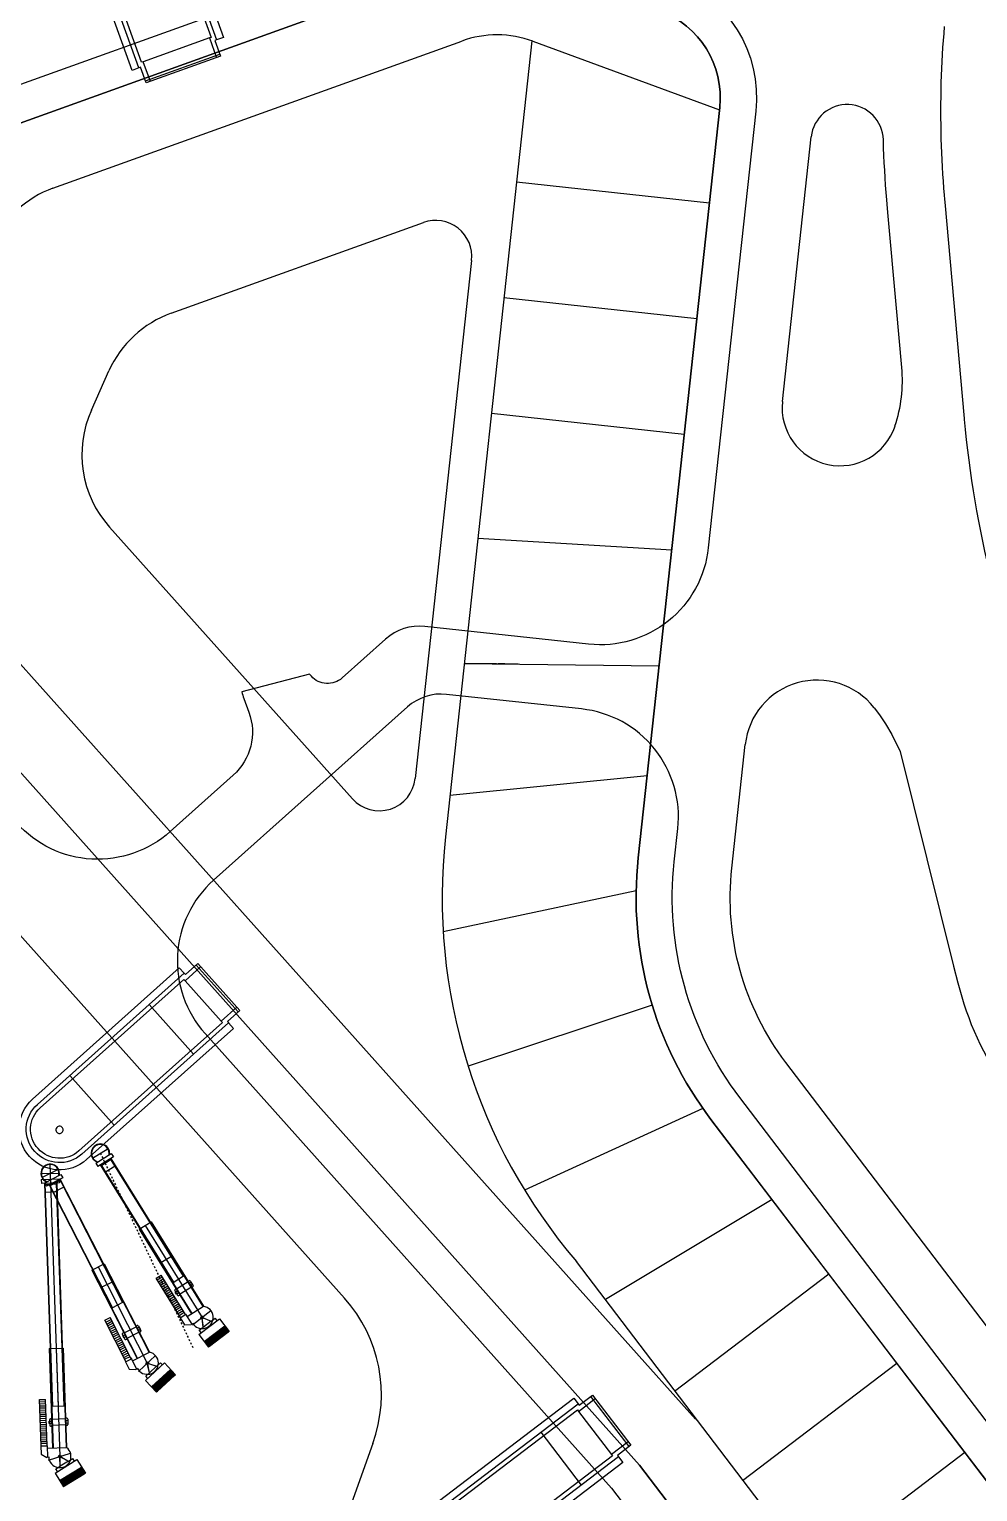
# Model space of a CAD drawing. Header units: millimetres. Extents: x 152904052 to 153933663, y 538271515 to 539240469.
# Drawn here: x 153544344 to 153545654, y 539109747 to 539111768 of the extents above; entities that cross this region are included whole.
import ezdxf

# ---------------------------------------------------------------- set-up
doc = ezdxf.new("R2010")
doc.units = ezdxf.units.MM
doc.linetypes.add('HIDDEN', pattern=[5.08, 2.54, -2.54])
doc.layers.add('BORD', color=7, linetype='Continuous')

msp = doc.modelspace()

# ---------------------------------------------------------------- linework, layer by layer
at = {"layer": 'BORD', "color": 133}
for points in [[(153544486.3, 539111710.8), (153544394.1, 539111966.7, -1), (153544520.2, 539112012.1), (153544612.3, 539111756.2)], [(153544505.8, 539111693.4), (153544498, 539111715), (153544495.7, 539111714.2), (153544403.5, 539111970.1, -1), (153544510.8, 539112008.7), (153544602.9, 539111752.8), (153544600.6, 539111752), (153544608.4, 539111730.3)], [(153544511.5, 539111695.4), (153544501.6, 539111722.7), (153544499.3, 539111721.9), (153544409.2, 539111972.2, -1), (153544505.1, 539112006.7), (153544595.3, 539111756.4), (153544592.9, 539111755.6), (153544602.7, 539111728.3)], [(153547615, 539106636.3), (153547435.3, 539106832.6), (153545187.2, 539109783.7), (153544120.9, 539110976.3, -0.296213), (153544080.2, 539111239), (153544203.2, 539111512.6, -0.203452), (153544343.1, 539111642.2), (153544907.6, 539111845.4, -0.176327), (153545074.5, 539111844.8), (153545215.3, 539111793, -0.344328), (153545298, 539111659.6), (153545185.4, 539110622.6, 0.192117), (153545285.9, 539110261.4), (153547728.1, 539107055.6), (153547868.6, 539106941.8), (153547615, 539106636.3)], [(153544626.1, 539110387.2), (153544423.3, 539110205.9, -1), (153544348.7, 539110289.4), (153544551.4, 539110470.7)], [(153544634.9, 539110411.9), (153544617.8, 539110396.6), (153544619.4, 539110394.7), (153544416.7, 539110213.4, -1), (153544355.3, 539110282), (153544558.1, 539110463.3), (153544559.8, 539110461.4), (153544576.9, 539110476.7)], [(153544630.9, 539110416.4), (153544609.3, 539110397), (153544611, 539110395.2), (153544412.7, 539110217.9, -1), (153544359.3, 539110277.5), (153544557.6, 539110454.8), (153544559.3, 539110452.9), (153544580.9, 539110472.3)], [(153545164.3, 539109787.3), (153544948, 539109622.5, -1), (153544880.1, 539109711.6), (153545096.5, 539109876.4)], [(153545175, 539109811.2), (153545156.8, 539109797.2), (153545158.3, 539109795.3), (153544941.9, 539109630.4, -1), (153544886.1, 539109703.6), (153545102.5, 539109868.4), (153545104, 539109866.5), (153545122.3, 539109880.4)], [(153545171.4, 539109816), (153545148.3, 539109798.4), (153545149.9, 539109796.4), (153544938.3, 539109635.2, -1), (153544889.8, 539109698.8), (153545101.4, 539109860), (153545102.9, 539109858), (153545126, 539109875.6)]]:
    msp.add_lwpolyline(points, format="xyb", dxfattribs=at)
at = {"layer": 'BORD', "color": 133, "ltscale": 10}
for points in [[(153545372.3, 539111895.1), (153545126.3, 539111985.6, 0.176327), (153544856.8, 539111986.5), (153544292.3, 539111783.3, 0.203452), (153544066.3, 539111574.1), (153543943.4, 539111300.5, 0.296213), (153544009, 539110876.3), (153544779.7, 539110014.4)], [(153544637.6, 539110852.1, 0.011988), (153544640.6, 539110843), (153544647.6, 539110823.9, -0.3071), (153544625.8, 539110736.8), (153544538.7, 539110659, -0.414214), (153544326.9, 539110670.8), (153544083.6, 539110943, -0.296213), (153544034.6, 539111259.5), (153544157.6, 539111533.1, -0.203452), (153544326.1, 539111689.2), (153544890.7, 539111892.5, -0.176327), (153545091.8, 539111891.8), (153545232.5, 539111840, -0.344328), (153545347.7, 539111654.2), (153545282.2, 539111050.9, -0.414214), (153545116.9, 539110918), (153544890.6, 539110942.5, 0.212557), (153544836.4, 539110925.1), (153544776.2, 539110871.3, -0.414214), (153544733.8, 539110873.6), (153544731.1, 539110876.6)], [(153545674, 539111005, -0.039006), (153545636.3, 539111228.5), (153545636.1, 539111230), (153545609.3, 539111528.8), (153545609, 539111532.8), (153545608.5, 539111538.5), (153545607.7, 539111548.2), (153545607, 539111557.9), (153545606.3, 539111567.6), (153545605.7, 539111577.3), (153545605.2, 539111587), (153545604.8, 539111596.7), (153545604.4, 539111606.4), (153545604.1, 539111616.1), (153545603.8, 539111625.8), (153545603.7, 539111635.6), (153545603.6, 539111645.3), (153545603.5, 539111655), (153545603.6, 539111664.7), (153545603.7, 539111674.4), (153545603.9, 539111684.1), (153545604.1, 539111693.8), (153545604.4, 539111703.5), (153545604.8, 539111713.2), (153545605.3, 539111723), (153545605.8, 539111732.7), (153545606.4, 539111742.3), (153545607.1, 539111752), (153545607.8, 539111761.7), (153545608.6, 539111771.4)], [(153545540.1, 539111219.3, 0.102909), (153545549.5, 539111300.2), (153545542.2, 539111382.2), (153545530.3, 539111514.2), (153545529.3, 539111525.7), (153545528.8, 539111531.7), (153545527.9, 539111542), (153545527.2, 539111552.3), (153545526.5, 539111562.5), (153545525.9, 539111572.8), (153545525.3, 539111583.1), (153545524.8, 539111593.3), (153545524.4, 539111603.6), (153545524.1, 539111613.9), (153545524.1, 539111614.8)], [(153546563.3, 539108667.1), (153545325.7, 539110291.7, -0.192117), (153545235.1, 539110617.2), (153545240.1, 539110663.2, 0.414214), (153545107.2, 539110828.5), (153544920.7, 539110848.7, 0.212557), (153544866.5, 539110831.3), (153544598.7, 539110591.9, 0.414214), (153544586.9, 539110380.1), (153545148.6, 539109751.8), (153547395.5, 539106802.3)], [(153546607.7, 539108806.8), (153546425.9, 539108979.5), (153545389.3, 539110340.1, -0.192117), (153545314.6, 539110608.6), (153545333.2, 539110779.2)], [(153545621.1, 539110473), (153545626.9, 539110450.2, 0.090883), (153545693.2, 539110304.3)], [(153544818.9, 539109813.6), (153544678.3, 539109421, -0.14502), (153544611.2, 539109329.4), (153544451.9, 539109208.1, -0.38917), (153544182.7, 539109232.8)]]:
    msp.add_lwpolyline(points, format="xyb", dxfattribs=at)
at = {"layer": 'BORD', "color": 133}
msp.add_lwpolyline([(153546801.5, 539108276.5), (153545285.9, 539110261.4, -0.192117), (153545185.4, 539110622.6), (153545298, 539111659.6, 0.344328), (153545215.3, 539111793), (153545074.5, 539111844.8, 0.176327), (153544907.6, 539111845.4), (153544343.1, 539111642.2, 0.203452), (153544203.2, 539111512.6), (153544080.2, 539111239, 0.296213), (153544120.9, 539110976.3), (153545187.2, 539109783.7), (153547435.3, 539106832.6, 0.040914), (153547615, 539106636.3), (153547868.6, 539106941.8, 0.263044), (153548554.1, 539106843.1), (153548990.6, 539107013.1), (153548382.2, 539108394.6, -0.030306), (153547391.3, 539108056, -0.282544)], format="xyb", close=True, dxfattribs=at)
for points in [[(153544592.9, 539111755.6), (153544501.6, 539111722.7)], [(153544612.3, 539111756.2), (153544602.9, 539111752.8)], [(153544495.7, 539111714.2), (153544486.3, 539111710.8)], [(153544504.8, 539111696.2), (153544607.4, 539111733.2)], [(153544608.4, 539111730.3), (153544505.8, 539111693.4)], [(153545283.7, 539111527.3), (153545017.2, 539111556.2)], [(153545266.3, 539111367.5), (153544999.9, 539111396.4)], [(153545248.9, 539111207.7), (153544982.5, 539111236.6)], [(153544551.4, 539110470.7), (153544558.1, 539110463.3)], [(153544632.7, 539110409.9), (153544574.7, 539110474.7)], [(153544576.9, 539110476.7), (153544634.9, 539110411.9)], [(153544559.3, 539110452.9), (153544609.3, 539110397)], [(153544619.4, 539110394.7), (153544626.1, 539110387.2)], [(153545096.5, 539109876.4), (153545102.5, 539109868.4)], [(153545172.7, 539109809.4), (153545119.9, 539109878.6)], [(153545122.3, 539109880.4), (153545175, 539109811.2)], [(153545102.9, 539109858), (153545148.3, 539109798.4)], [(153545158.3, 539109795.3), (153545164.3, 539109787.3)]]:
    msp.add_lwpolyline(points, dxfattribs=at)
at = {"layer": 'BORD', "color": 133, "flags": 128}
for points in [[(153545040, 539111751, 0.176327), (153544941.5, 539111751.3)], [(153544376.9, 539111548.1, 0.203452), (153544294.4, 539111471.6)], [(153544955.2, 539111448.1, 0.554309), (153544888.6, 539111500.6)], [(153544540.3, 539111375.2, 0.203452), (153544454.2, 539111295.5)], [(153544429.9, 539111241.3, 0.296213), (153544454.9, 539111079.8)], [(153544790.5, 539110704.5, 0.649408), (153544877.4, 539110732.4)], [(153544919, 539110651.6, 0.206767), (153545100.1, 539110065)], [(153544455, 539110212.9, 2.1317), (153544438.3, 539110202.6)], [(153544454.3, 539110212.5, 2.241766), (153544438.9, 539110202.9)], [(153544385.5, 539110184.1, 2.1317), (153544368, 539110175.2)], [(153544384.8, 539110183.8, 2.241766), (153544368.6, 539110175.6)], [(153544564.1, 539110038, 0.183363), (153544563.6, 539110037.3)], [(153544566.5, 539110038.1, 0.413828), (153544564.8, 539110038.5)], [(153544545.5, 539110026.5, 0.413828), (153544545.1, 539110024.9)], [(153544547, 539110027.1, 0.183363), (153544546.2, 539110027)], [(153544549.1, 539110018.4, 0.413828), (153544550.8, 539110018)], [(153544551.5, 539110018.5, 0.183363), (153544552, 539110019.1)], [(153544568.5, 539110029.3, 0.181422), (153544569.3, 539110029.5)], [(153544570.1, 539110030, 0.413828), (153544570.4, 539110031.6)], [(153544569.7, 539109979.7, 1.585232), (153544584.7, 539110003.2)], [(153544492.6, 539109976.1, 0.183363), (153544492.1, 539109975.5)], [(153544495, 539109976, 0.413828), (153544493.4, 539109976.5)], [(153544473.2, 539109966.2, 0.413828), (153544472.6, 539109964.6)], [(153544474.8, 539109966.7, 0.183363), (153544473.9, 539109966.6)], [(153544476.1, 539109957.8, 0.413828), (153544477.7, 539109957.3)], [(153544478.5, 539109957.7, 0.183363), (153544479, 539109958.3)], [(153544496.3, 539109967.1, 0.181422), (153544497.2, 539109967.2)], [(153544497.9, 539109967.6, 0.413828), (153544498.4, 539109969.2)], [(153544493.4, 539109917.6, 1.585232), (153544510.3, 539109939.7)], [(153544373.3, 539109847.8, 0.413828), (153544372.1, 539109846.5)], [(153544372.4, 539109839, 0.413828), (153544373.6, 539109837.8)], [(153544374.9, 539109847.5, 0.183363), (153544374.1, 539109847.8)], [(153544374.5, 539109837.8, 0.183363), (153544375.3, 539109838.2)], [(153544395.1, 539109848.5, 0.183363), (153544394.3, 539109848.2)], [(153544394.7, 539109838.8, 0.181422), (153544395.5, 539109838.5)], [(153544397.2, 539109847.4, 0.413828), (153544396, 539109848.6)], [(153544396.3, 539109838.6, 0.413828), (153544397.5, 539109839.8)], [(153544371, 539109795.2, 1.585232), (153544395.7, 539109808)]]:
    msp.add_lwpolyline(points, format="xyb", dxfattribs=at)
for points in [[(153544376.9, 539111548.1), (153544941.5, 539111751.3)], [(153545038.5, 539111751.5), (153544919, 539110651.6)], [(153545040, 539111751), (153545297.7, 539111656.2)], [(153544540.3, 539111375.2), (153544888.6, 539111500.6)], [(153544955.2, 539111448.1), (153544877.4, 539110732.4)], [(153544429.9, 539111241.3), (153544454.2, 539111295.5)], [(153544790.5, 539110704.5), (153544454.9, 539111079.8)], [(153545231.6, 539111047.9), (153544963.8, 539111064)], [(153545264.4, 539109847.4), (153544195.4, 539111043)], [(153544945, 539110891.3), (153545214.2, 539110888.1)], [(153544989.7, 539110890.8), (153544945, 539110891.3)], [(153544989.7, 539110890.8), (153544992.1, 539110890.8)], [(153545000.7, 539110890.7), (153544992.1, 539110890.8)], [(153545000.7, 539110890.7), (153545001, 539110890.7)], [(153545010.8, 539110890.5), (153545001, 539110890.7)], [(153545019.7, 539110890.4), (153545011.1, 539110890.5)], [(153545197.7, 539110735.9), (153544925.2, 539110709.1)], [(153545182.5, 539110577), (153544915.9, 539110520.5)], [(153544509.7, 539110420), (153544571, 539110351.4)], [(153545204.7, 539110419.4), (153544950.3, 539110335.2)], [(153544400.1, 539110322), (153544461.4, 539110253.4)], [(153545274.6, 539110276.7), (153545028.3, 539110163.8)], [(153544431.5, 539110207.9), (153544453.2, 539110221.4)], [(153544372.6, 539110199.6), (153544384, 539109865)], [(153544435.9, 539110201.1), (153544457.3, 539110214.4)], [(153544435.9, 539110201.1), (153544438.8, 539110196.4)], [(153544460.3, 539110209.6), (153544438.8, 539110196.4)], [(153544442.3, 539110198.5), (153544542.8, 539110036.3)], [(153544443, 539110197.4), (153544457.5, 539110206.4)], [(153544443, 539110198.9), (153544543.4, 539110036.7)], [(153544456.1, 539110207.1), (153544556.6, 539110044.8)], [(153544456.8, 539110207.5), (153544557.2, 539110045.2)], [(153544457.3, 539110214.4), (153544460.3, 539110209.6)], [(153544360.3, 539110186.5), (153544385.8, 539110187.3)], [(153544360.7, 539110178.3), (153544385.9, 539110179.2)], [(153544360.7, 539110178.3), (153544360.9, 539110172.8)], [(153544361.7, 539110181.1), (153544384.4, 539110192.7)], [(153544365.5, 539110174), (153544387.9, 539110185.4)], [(153544390.5, 539110180.5), (153544368, 539110169)], [(153544385.9, 539110179.2), (153544386.1, 539110173.6)], [(153544386.2, 539110178.3), (153544473, 539110008.3)], [(153544386.8, 539110178.6), (153544473.7, 539110008.7)], [(153544387.9, 539110185.4), (153544390.5, 539110180.5)], [(153544448.5, 539110188.5), (153544463, 539110197.4)], [(153544386.1, 539110173.6), (153544360.9, 539110172.8)], [(153544365, 539110172.9), (153544375.6, 539109864.7)], [(153544365, 539110171.6), (153544382, 539110172.2)], [(153544365.4, 539110161.1), (153544382.4, 539110161.7)], [(153544365.5, 539110174), (153544368, 539110169)], [(153544365.7, 539110172.9), (153544376.3, 539109864.7)], [(153544371.7, 539110170.9), (153544458.5, 539110001)], [(153544372.3, 539110169.7), (153544387.4, 539110177.5)], [(153544372.3, 539110171.2), (153544459.2, 539110001.3)], [(153544377, 539110160.4), (153544392.2, 539110168.1)], [(153544381.2, 539110173.5), (153544391.8, 539109865.2)], [(153544382, 539110173.5), (153544392.5, 539109865.3)], [(153545370.4, 539110150.7), (153545140.1, 539110012.5)], [(153544495.8, 539110109.8), (153544512.3, 539110120.1)], [(153544511.7, 539110119.7), (153544584.1, 539110002.8)], [(153544512.3, 539110120.1), (153544584.7, 539110003.2)], [(153544495.8, 539110109.8), (153544568.2, 539109992.9)], [(153544496.5, 539110110.2), (153544568.8, 539109993.3)], [(153544430.5, 539110053.3), (153544447.8, 539110062.1)], [(153544447.1, 539110061.8), (153544509.7, 539109939.3)], [(153544447.8, 539110062.1), (153544510.3, 539109939.7)], [(153544525.9, 539110063.5), (153544540.4, 539110072.5)], [(153546456.6, 539108282.4), (153545100.1, 539110065)], [(153544430.5, 539110053.3), (153544493, 539109930.9)], [(153544431.2, 539110053.6), (153544493.7, 539109931.2)], [(153544443.9, 539110029.5), (153544459.1, 539110037.2)], [(153544519.4, 539110042.1), (153544526.4, 539110046.4)], [(153544553.1, 539109987.7), (153544519.4, 539110042.1)], [(153544520.9, 539110039.7), (153544527.9, 539110044)], [(153544522.5, 539110037.2), (153544529.4, 539110041.5)], [(153544524, 539110034.8), (153544530.9, 539110039.1)], [(153544560.1, 539109992), (153544526.4, 539110046.4)], [(153544542.8, 539110036.3), (153544557.2, 539110045.3)], [(153544563.8, 539110036.9), (153544547.3, 539110026.7)], [(153544564.8, 539110038.5), (153544564.1, 539110038)], [(153544566.5, 539110038.1), (153544570.4, 539110031.6)], [(153545448.7, 539110047.7), (153545235.5, 539109885.3)], [(153544525.5, 539110032.3), (153544532.5, 539110036.6)], [(153544527, 539110029.9), (153544534, 539110034.2)], [(153544528.5, 539110027.4), (153544535.5, 539110031.7)], [(153544530, 539110025), (153544537, 539110029.3)], [(153544531.5, 539110022.5), (153544538.5, 539110026.9)], [(153544533.1, 539110020.1), (153544540, 539110024.4)], [(153544534.6, 539110017.6), (153544541.5, 539110022)], [(153544536.1, 539110015.2), (153544543.1, 539110019.5)], [(153544537.6, 539110012.8), (153544544.6, 539110017.1)], [(153544545.1, 539110024.9), (153544549.1, 539110018.4)], [(153544545.5, 539110026.5), (153544546.2, 539110027)], [(153544545.9, 539110022.7), (153544548.6, 539110024.4)], [(153544547.5, 539110020), (153544545.9, 539110022.7)], [(153544550.3, 539110021.7), (153544547.5, 539110020)], [(153544548.6, 539110024.4), (153544550.3, 539110021.7)], [(153544550.8, 539110018), (153544551.5, 539110018.5)], [(153544568.2, 539110029.8), (153544551.7, 539110019.6)], [(153544568, 539110036.5), (153544565.3, 539110034.8)], [(153544565.3, 539110034.8), (153544567, 539110032)], [(153544567, 539110032), (153544569.7, 539110033.7)], [(153544569.7, 539110033.7), (153544568, 539110036.5)], [(153544570.1, 539110030), (153544569.3, 539110029.5)], [(153544458.5, 539110001), (153544473.6, 539110008.7)], [(153544539.1, 539110010.3), (153544546.1, 539110014.6)], [(153544540.6, 539110007.9), (153544547.6, 539110012.2)], [(153544542.1, 539110005.4), (153544549.1, 539110009.7)], [(153544543.7, 539110003), (153544550.6, 539110007.3)], [(153544545.2, 539110000.5), (153544552.1, 539110004.8)], [(153544546.7, 539109998.1), (153544553.7, 539110002.4)], [(153544548.2, 539109995.6), (153544555.2, 539109999.9)], [(153544549.7, 539109993.2), (153544556.7, 539109997.5)], [(153544562.4, 539109989.3), (153544584.7, 539110003.2)], [(153544569.8, 539109977.6), (153544594.9, 539109997.4)], [(153544448.5, 539109983.9), (153544455.8, 539109987.6)], [(153544477.6, 539109926.9), (153544448.5, 539109983.9)], [(153544449.8, 539109981.3), (153544457.1, 539109985)], [(153544451.1, 539109978.7), (153544458.4, 539109982.5)], [(153544452.4, 539109976.2), (153544459.7, 539109979.9)], [(153544453.7, 539109973.6), (153544461, 539109977.3)], [(153544484.9, 539109930.6), (153544455.8, 539109987.6)], [(153544493.4, 539109976.5), (153544492.6, 539109976.1)], [(153544551.2, 539109990.7), (153544558.2, 539109995.1)], [(153544552.6, 539109987.3), (153544560.5, 539109992.3)], [(153544552.6, 539109987.3), (153544558.6, 539109977.7)], [(153544558.6, 539109977.7), (153544567.9, 539109977.9)], [(153544569, 539109978.6), (153544560.5, 539109992.3)], [(153544569, 539109978.6), (153544567.9, 539109977.9)], [(153544578.4, 539109964.3), (153544606.7, 539109986)], [(153544581, 539109987.6), (153544581.7, 539109989.3)], [(153544582.1, 539109986.1), (153544581, 539109987.6)], [(153544584.1, 539109988.8), (153544581.5, 539109986.9)], [(153544581.7, 539109989.3), (153544583.5, 539109989.6)], [(153544583.9, 539109986.4), (153544581.7, 539109989.3)], [(153544582.9, 539109986.2), (153544582.1, 539109986.1)], [(153544584.4, 539109974.3), (153544582.9, 539109986.2)], [(153544583.1, 539109986.3), (153544583.9, 539109986.4)], [(153544584.7, 539109974.5), (153544583.1, 539109986.3)], [(153544583.5, 539109989.6), (153544584.6, 539109988.1)], [(153544583.9, 539109986.4), (153544584.2, 539109987.1)], [(153544584.2, 539109987.1), (153544595.2, 539109982.6)], [(153544584.6, 539109988.1), (153544584.3, 539109987.4)], [(153544584.3, 539109987.4), (153544595.5, 539109982.8)], [(153544595.2, 539109982.6), (153544584.7, 539109974.5)], [(153544585.8, 539109954.6), (153544614.1, 539109976.3)], [(153544595.5, 539109982.8), (153544600.9, 539109986.9)], [(153544603.5, 539109983.6), (153544600.9, 539109986.9)], [(153544606.7, 539109986), (153544620.1, 539109968.6)], [(153544455, 539109971), (153544462.3, 539109974.8)], [(153544456.3, 539109968.5), (153544463.6, 539109972.2)], [(153544457.6, 539109965.9), (153544464.9, 539109969.6)], [(153544458.9, 539109963.4), (153544466.2, 539109967.1)], [(153544460.2, 539109960.8), (153544467.6, 539109964.5)], [(153544461.6, 539109958.2), (153544468.9, 539109962)], [(153544462.9, 539109955.7), (153544470.2, 539109959.4)], [(153544464.2, 539109953.1), (153544471.5, 539109956.8)], [(153544472.6, 539109964.6), (153544476.1, 539109957.8)], [(153544473.2, 539109966.2), (153544473.9, 539109966.6)], [(153544473.2, 539109962.4), (153544476.1, 539109963.8)], [(153544474.7, 539109959.5), (153544473.2, 539109962.4)], [(153544477.5, 539109961), (153544474.7, 539109959.5)], [(153544492.3, 539109975), (153544475, 539109966.2)], [(153544476.1, 539109963.8), (153544477.5, 539109961)], [(153544477.7, 539109957.3), (153544478.5, 539109957.7)], [(153544496.1, 539109967.6), (153544478.8, 539109958.8)], [(153544496.4, 539109974.2), (153544493.6, 539109972.8)], [(153544493.6, 539109972.8), (153544495, 539109969.9)], [(153544495, 539109976), (153544498.4, 539109969.2)], [(153544495, 539109969.9), (153544497.9, 539109971.4)], [(153544497.9, 539109971.4), (153544496.4, 539109974.2)], [(153544578.4, 539109964.3), (153544591.8, 539109946.8)], [(153544579, 539109970.1), (153544584.4, 539109974.3)], [(153544581.6, 539109966.8), (153544579, 539109970.1)], [(153544586.9, 539109954.2), (153544614.2, 539109975.2)], [(153544587.7, 539109953.2), (153544615, 539109974.2)], [(153544588.5, 539109952.2), (153544615.7, 539109973.2)], [(153544589.2, 539109951.2), (153544616.5, 539109972.1)], [(153544589.9, 539109950.3), (153544617.2, 539109971.3)], [(153544590.6, 539109949.4), (153544617.9, 539109970.3)], [(153544592.5, 539109948.9), (153544617.9, 539109968.4)], [(153544593.2, 539109948), (153544618.6, 539109967.4)], [(153544605.9, 539109957.7), (153544605.2, 539109958.6)], [(153544613.6, 539109975.9), (153544619.6, 539109968.1)], [(153544618.7, 539109967.4), (153544617, 539109969.6)], [(153544618.7, 539109967.4), (153544619.6, 539109968.1)], [(153544620.1, 539109968.6), (153544619.6, 539109968.2)], [(153544371.6, 539109944.8), (153544391, 539109945.4)], [(153544371.6, 539109944.8), (153544376.3, 539109807.4)], [(153544372.4, 539109944.8), (153544377.1, 539109807.4)], [(153544390.3, 539109945.4), (153544395, 539109808)], [(153544391, 539109945.4), (153544395.7, 539109808)], [(153544465.5, 539109950.5), (153544472.8, 539109954.3)], [(153544466.8, 539109948), (153544474.1, 539109951.7)], [(153544468.1, 539109945.4), (153544475.4, 539109949.2)], [(153544469.4, 539109942.9), (153544476.7, 539109946.6)], [(153544470.7, 539109940.3), (153544478, 539109944)], [(153544472, 539109937.7), (153544479.3, 539109941.5)], [(153544473.3, 539109935.2), (153544480.6, 539109938.9)], [(153544474.6, 539109932.6), (153544481.9, 539109936.3)], [(153544486.9, 539109927.7), (153544510.3, 539109939.7)], [(153544586.3, 539109955), (153544592.3, 539109947.1)], [(153544593.3, 539109947.9), (153544591.6, 539109950.1)], [(153544591.8, 539109946.8), (153544592.3, 539109947.2)], [(153544593.3, 539109947.9), (153544592.3, 539109947.1)], [(153544475.9, 539109930.1), (153544483.3, 539109933.8)], [(153544477, 539109926.6), (153544485.3, 539109930.8)], [(153544477, 539109926.6), (153544482.2, 539109916.4)], [(153544482.2, 539109916.4), (153544491.5, 539109915.9)], [(153544486, 539109931.9), (153544485.2, 539109931.6)], [(153544492.6, 539109916.5), (153544485.3, 539109930.8)], [(153544492.6, 539109916.5), (153544491.5, 539109915.9)], [(153544495.1, 539109913.2), (153544518.4, 539109935.2)], [(153544504.8, 539109900.7), (153544531.1, 539109924.9)], [(153544505.4, 539109924.2), (153544505.9, 539109926)], [(153544506.6, 539109922.8), (153544505.4, 539109924.2)], [(153544505.9, 539109926), (153544507.7, 539109926.4)], [(153544508.4, 539109923.2), (153544505.9, 539109926)], [(153544508.4, 539109925.7), (153544506, 539109923.5)], [(153544507.4, 539109923), (153544506.6, 539109922.8)], [(153544510, 539109911.2), (153544507.4, 539109923)], [(153544507.7, 539109926.4), (153544509, 539109925)], [(153544507.7, 539109923.1), (153544508.4, 539109923.2)], [(153544510.3, 539109911.5), (153544507.7, 539109923.1)], [(153544508.4, 539109923.2), (153544508.7, 539109924)], [(153544508.7, 539109924), (153544520, 539109920.4)], [(153544509, 539109925), (153544508.8, 539109924.3)], [(153544508.8, 539109924.3), (153544520.2, 539109920.7)], [(153544520, 539109920.4), (153544510.3, 539109911.5)], [(153544513.1, 539109891.8), (153544539.4, 539109915.9)], [(153544520.2, 539109920.7), (153544525.3, 539109925.3)], [(153544528.2, 539109922.2), (153544525.3, 539109925.3)], [(153544531.1, 539109924.9), (153544546, 539109908.7)], [(153545542.6, 539109924.4), (153545329.4, 539109762)], [(153544504.8, 539109900.7), (153544519.7, 539109884.5)], [(153544505, 539109906.6), (153544510, 539109911.2)], [(153544507.8, 539109903.5), (153544505, 539109906.6)], [(153544514.2, 539109891.5), (153544539.6, 539109914.7)], [(153544515.1, 539109890.5), (153544540.4, 539109913.8)], [(153544516, 539109889.6), (153544541.3, 539109912.9)], [(153544516.8, 539109888.7), (153544542.2, 539109911.9)], [(153544517.5, 539109887.9), (153544542.9, 539109911.1)], [(153544518.4, 539109887), (153544543.7, 539109910.3)], [(153544520.3, 539109886.6), (153544543.9, 539109908.3)], [(153544521.1, 539109885.8), (153544544.7, 539109907.4)], [(153544532.9, 539109896.6), (153544532.1, 539109897.5)], [(153544538.9, 539109915.5), (153544545.6, 539109908.2)], [(153544544.7, 539109907.4), (153544542.8, 539109909.4)], [(153544544.7, 539109907.3), (153544545.6, 539109908.2)], [(153544546, 539109908.7), (153544545.5, 539109908.2)], [(153544513.6, 539109892.2), (153544520.3, 539109884.9)], [(153544521.2, 539109885.7), (153544519.2, 539109887.8)], [(153544519.7, 539109884.5), (153544520.2, 539109885)], [(153544521.2, 539109885.7), (153544520.3, 539109884.9)], [(153544358.4, 539109874.3), (153544366.6, 539109874.5)], [(153544360.6, 539109810.3), (153544358.4, 539109874.3)], [(153544358.5, 539109871.4), (153544366.7, 539109871.7)], [(153544358.6, 539109868.5), (153544366.8, 539109868.8)], [(153544358.7, 539109865.6), (153544366.9, 539109865.9)], [(153544358.8, 539109862.8), (153544367, 539109863)], [(153544358.9, 539109859.9), (153544367.1, 539109860.2)], [(153544359, 539109857), (153544367.2, 539109857.3)], [(153544368.8, 539109810.6), (153544366.6, 539109874.5)], [(153544392.5, 539109865.3), (153544375.6, 539109864.7)], [(153544359.1, 539109854.1), (153544367.3, 539109854.4)], [(153544359.2, 539109851.3), (153544367.4, 539109851.5)], [(153544359.3, 539109848.4), (153544367.5, 539109848.7)], [(153544359.4, 539109845.5), (153544367.6, 539109845.8)], [(153544359.5, 539109842.6), (153544367.7, 539109842.9)], [(153544359.6, 539109839.8), (153544367.8, 539109840)], [(153544359.7, 539109836.9), (153544367.9, 539109837.2)], [(153544371.7, 539109844.3), (153544374.9, 539109844.4)], [(153544371.8, 539109841.1), (153544371.7, 539109844.3)], [(153544375, 539109841.2), (153544371.8, 539109841.1)], [(153544372.1, 539109846.5), (153544372.4, 539109839)], [(153544373.3, 539109847.8), (153544374.1, 539109847.8)], [(153544373.6, 539109837.8), (153544374.5, 539109837.8)], [(153544374.9, 539109844.4), (153544375, 539109841.2)], [(153544394.4, 539109847.7), (153544375, 539109847)], [(153544394.7, 539109839.4), (153544375.2, 539109838.7)], [(153544397.8, 539109845.2), (153544394.6, 539109845.1)], [(153544394.6, 539109845.1), (153544394.7, 539109841.9)], [(153544394.7, 539109841.9), (153544397.9, 539109842)], [(153544396, 539109848.6), (153544395.1, 539109848.5)], [(153544396.3, 539109838.6), (153544395.5, 539109838.5)], [(153544397.2, 539109847.4), (153544397.5, 539109839.8)], [(153544397.9, 539109842), (153544397.8, 539109845.2)], [(153544359.8, 539109834), (153544368, 539109834.3)], [(153544359.9, 539109831.1), (153544368.1, 539109831.4)], [(153544360, 539109828.3), (153544368.2, 539109828.5)], [(153544360.1, 539109825.4), (153544368.3, 539109825.7)], [(153544360.2, 539109822.5), (153544368.4, 539109822.8)], [(153544360.3, 539109819.6), (153544368.5, 539109819.9)], [(153544360.4, 539109816.8), (153544368.6, 539109817)], [(153545050.8, 539109829.1), (153545106.6, 539109755.9)], [(153544360, 539109810.3), (153544369.3, 539109810.6)], [(153544360, 539109810.3), (153544360.4, 539109798.9)], [(153544360.4, 539109798.9), (153544368.6, 539109794.5)], [(153544360.5, 539109813.9), (153544368.7, 539109814.2)], [(153544369.9, 539109794.6), (153544368.6, 539109794.5)], [(153544369.9, 539109794.6), (153544369.3, 539109810.6)], [(153544369.4, 539109807.1), (153544395.7, 539109808)], [(153544370.7, 539109790.5), (153544401.1, 539109800.5)], [(153544384.6, 539109795.6), (153544385.5, 539109797.3)], [(153544385.6, 539109794.1), (153544384.6, 539109795.6)], [(153544387.8, 539109796.5), (153544385.1, 539109794.9)], [(153544387.4, 539109794.1), (153544385.5, 539109797.3)], [(153544385.5, 539109797.3), (153544387.3, 539109797.3)], [(153544387.3, 539109797.3), (153544388.3, 539109795.8)], [(153544387.4, 539109794.1), (153544387.8, 539109794.8)], [(153544387.8, 539109794.8), (153544398.2, 539109789.2)], [(153544388.3, 539109795.8), (153544387.9, 539109795.1)], [(153544387.9, 539109795.1), (153544398.5, 539109789.4)], [(153545636.5, 539109801.1), (153545423.4, 539109638.7)], [(153544379.7, 539109772.7), (153544410, 539109791.5)], [(153544380.9, 539109778.5), (153544386.7, 539109782.1)], [(153544383.1, 539109774.8), (153544380.9, 539109778.5)], [(153544386.3, 539109794.1), (153544385.6, 539109794.1)], [(153544386.1, 539109762.3), (153544416.5, 539109781.1)], [(153544386.7, 539109782.1), (153544386.3, 539109794.1)], [(153544387, 539109782.2), (153544386.6, 539109794.1)], [(153544386.6, 539109794.1), (153544387.4, 539109794.1)], [(153544398.2, 539109789.2), (153544387, 539109782.2)], [(153544387.1, 539109761.8), (153544416.4, 539109779.9)], [(153544387.8, 539109760.8), (153544417.1, 539109778.9)], [(153544388.5, 539109759.7), (153544417.7, 539109777.8)], [(153544389.2, 539109758.6), (153544418.4, 539109776.7)], [(153544389.7, 539109757.7), (153544419, 539109775.8)], [(153544390.4, 539109756.7), (153544419.6, 539109774.8)], [(153544398.5, 539109789.4), (153544404.4, 539109793)], [(153544406.6, 539109789.4), (153544404.4, 539109793)], [(153544410, 539109791.5), (153544421.6, 539109772.8)], [(153544415.9, 539109780.8), (153544421.1, 539109772.3)], [(153544420.1, 539109771.7), (153544418.6, 539109774.1)], [(153544379.7, 539109772.7), (153544391.2, 539109754)], [(153544386.6, 539109762.7), (153544391.8, 539109754.2)], [(153544391.2, 539109754), (153544391.8, 539109754.3)], [(153544392.9, 539109754.9), (153544391.4, 539109757.3)], [(153544392.9, 539109754.9), (153544391.8, 539109754.2)], [(153544392.2, 539109755.9), (153544419.4, 539109772.8)], [(153544392.8, 539109755), (153544420, 539109771.8)], [(153544406.4, 539109763.4), (153544405.8, 539109764.4)], [(153544420.1, 539109771.7), (153544421.1, 539109772.3)], [(153544421.6, 539109772.8), (153544421.1, 539109772.4)]]:
    msp.add_lwpolyline(points, dxfattribs=at)
at = {"layer": 'BORD', "color": 133, "ltscale": 10}
for points in [[(153545384.7, 539111253.2), (153545424.4, 539111619)], [(153544731.1, 539110876.6), (153544637.6, 539110852.1)], [(153545511.2, 539110830.2), (153545518.9, 539110820.4), (153545526.9, 539110808.1), (153545535.6, 539110793.1), (153545547.1, 539110769.8)], [(153545547.1, 539110769.8), (153545621.1, 539110473)]]:
    msp.add_lwpolyline(points, dxfattribs=at)
at = {"layer": 'BORD', "color": 133, "flags": 128}
msp.add_lwpolyline([(153544381.8, 539110244.1, 1), (153544390, 539110249.8, 1)], format="xyb", close=True, dxfattribs=at)
at = {"layer": 'BORD', "color": 133, "linetype": 'HIDDEN', "flags": 128}
msp.add_lwpolyline([(153544442.3, 539110214.7), (153544570.6, 539109945.3)], dxfattribs=at)
at = {"layer": 'BORD', "color": 133, "ltscale": 10, "flags": 128}
for points in [[(153544504.1, 539110115), (153544582.8, 539109987.8)], [(153544439.2, 539110057.7), (153544507.2, 539109924.6)], [(153544381.3, 539109945.1), (153544386.4, 539109795.7)]]:
    msp.add_lwpolyline(points, dxfattribs=at)
at = {"layer": 'BORD', "color": 133, "ltscale": 10}
for centre, radius, start, end in [((153545474.1, 539111613.6), 50, 1.4013, 173.8), ((153545464.2, 539111244.5), 80, 173.8, 341.6194), ((153545432.6, 539110768.4), 100, 38.2023, 173.8)]:
    msp.add_arc(centre, radius, start, end, dxfattribs=at)
at = {"layer": 'BORD', "color": 133, "ltscale": 0.08}
msp.add_arc((153544630.6, 539109881.1), 200, 340.2954, 41.8, dxfattribs=at)

doc.saveas('drawing.dxf')
